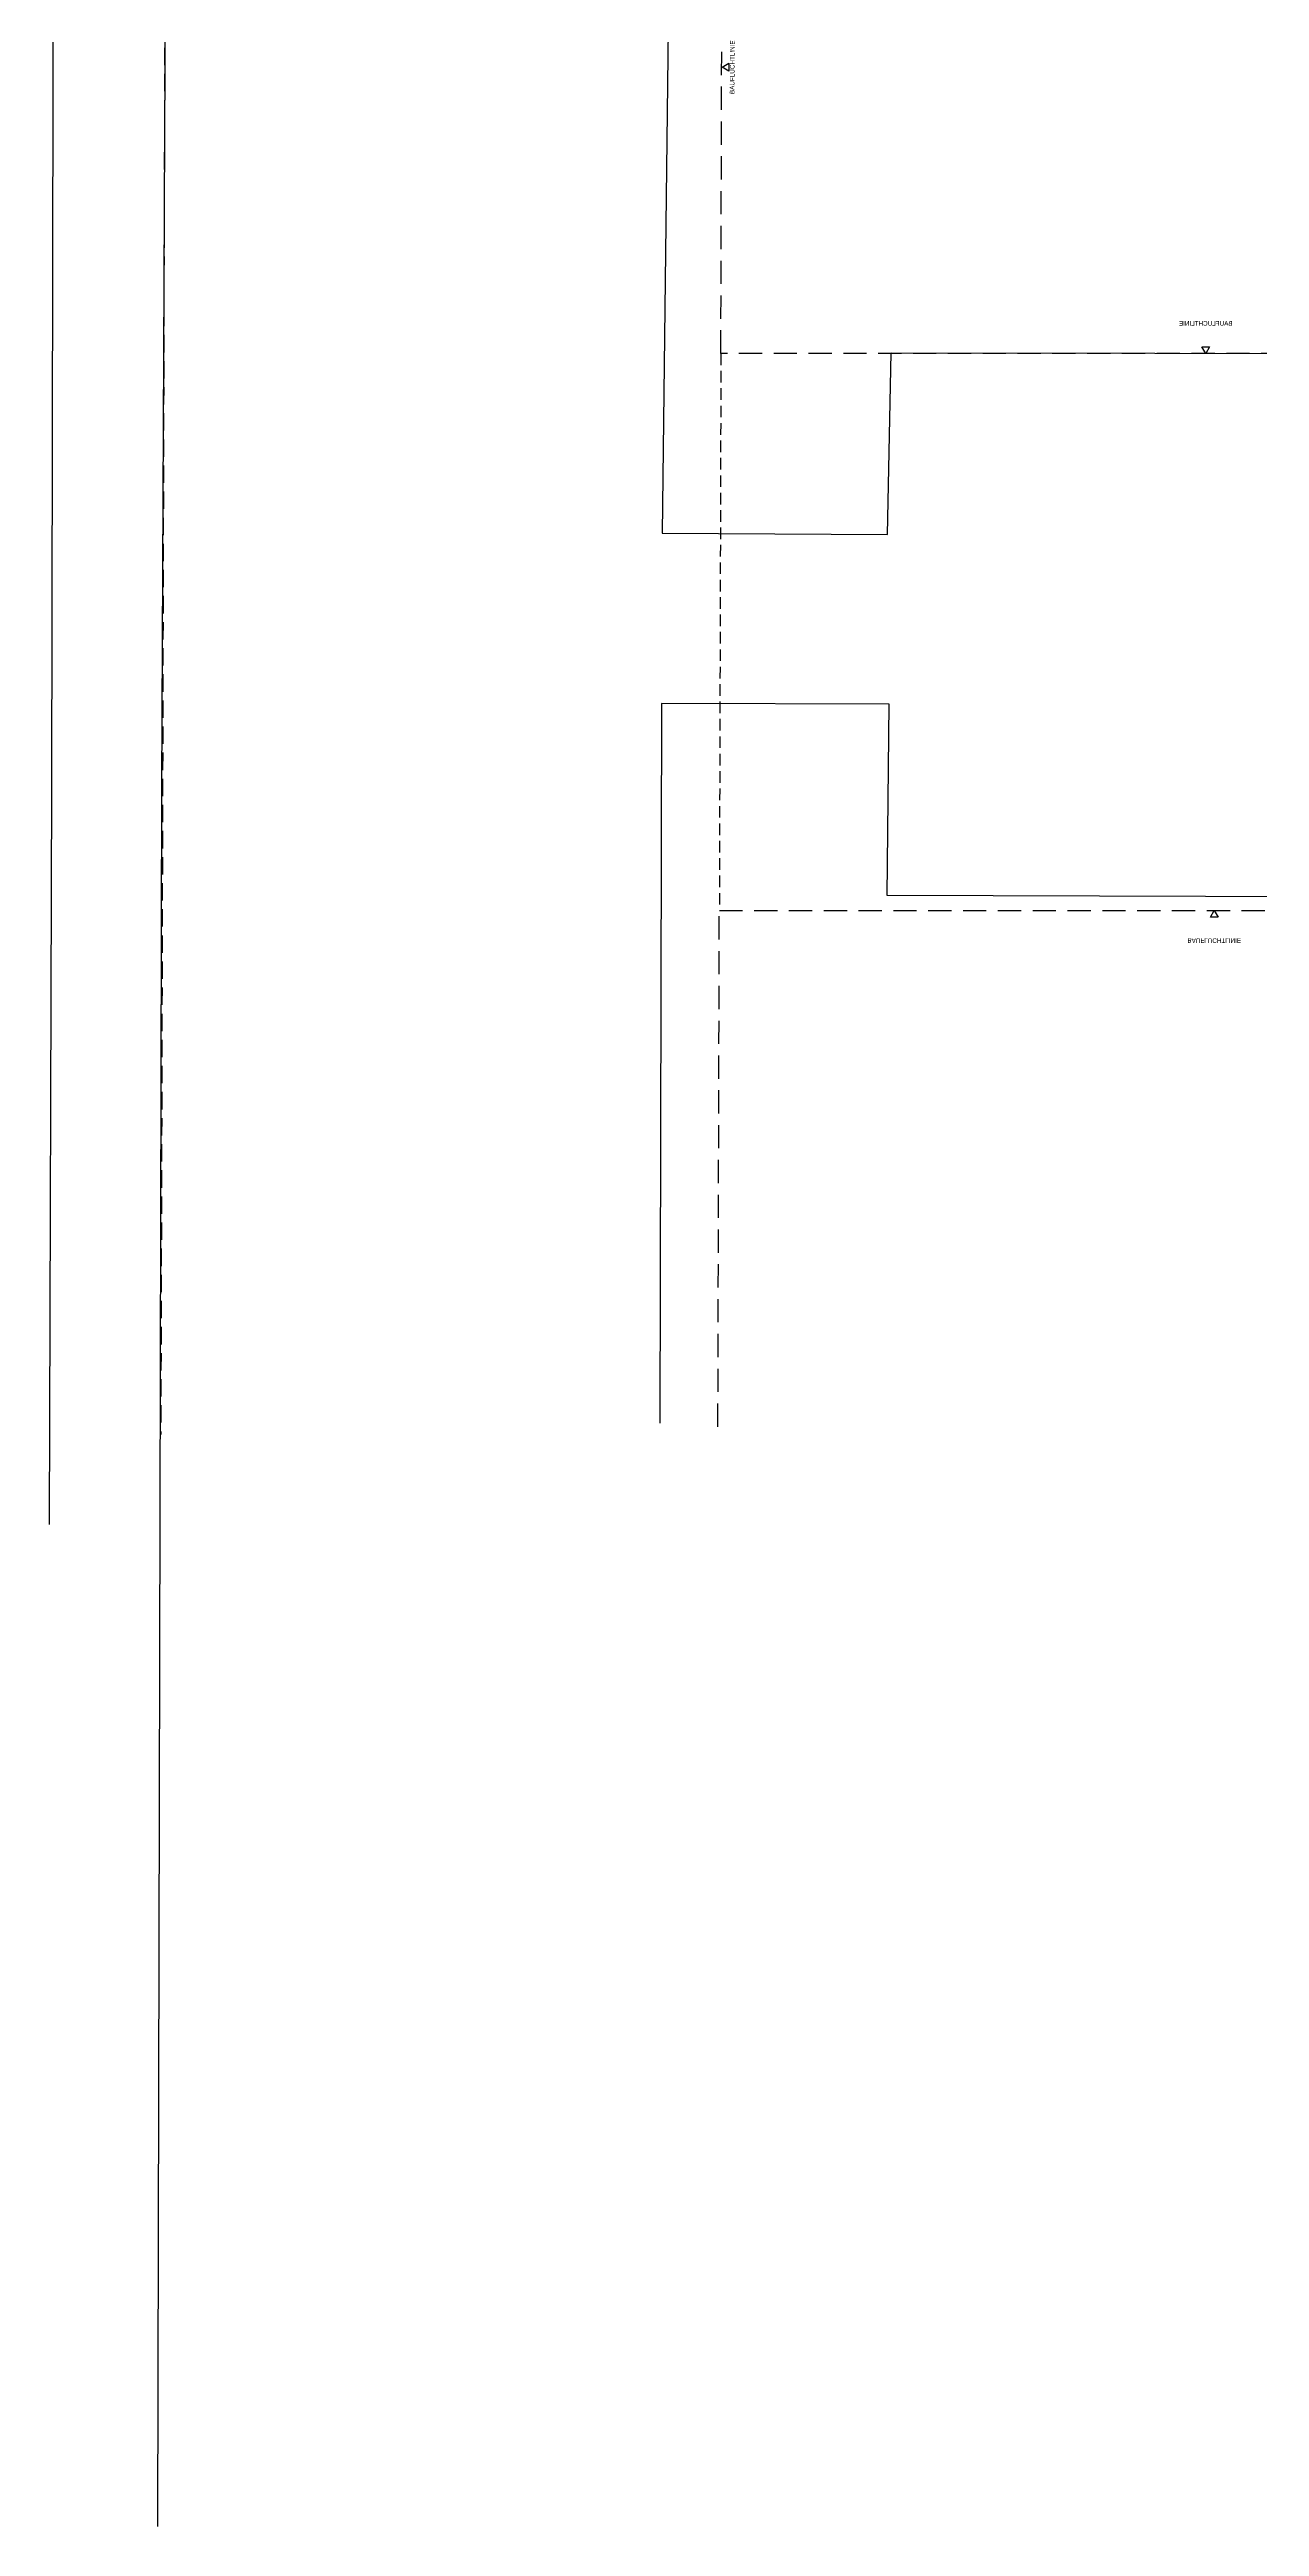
# Model space of a CAD drawing. Header units: millimetres. Extents: x 2870 to 2935, y 1632 to 1744.
# Drawn here: x 2872.7 to 2898.8, y 1632.3 to 1685.7 of the extents above; entities that cross this region are included whole.
import ezdxf
from ezdxf.enums import TextEntityAlignment as Align

# ---------------------------------------------------------------- set-up
doc = ezdxf.new("R2010")
doc.units = ezdxf.units.MM
doc.linetypes.add('HIDDEN2', pattern=[0.1875, 0.125, -0.0625])
doc.linetypes.add('STRICHLINIE', pattern=[0.75, 0.5, -0.25])
for name, color, linetype in [('01-BFL-G00-L05-M0', 10, 'Continuous'), ('02-DIM-G00-L05-BEHÖRDE', 20, 'Continuous'), ('02-TWB-G00-L05-M0', 5, 'Continuous'), ('09-SYM-G00-L05-GEHSTEIG', 8, 'Continuous')]:
    doc.layers.add(name, color=color, linetype=linetype)
doc.styles.add('ARIAL', font='arial.ttf', dxfattribs={"width": 0.85})

# ---------------------------------------------------------------- blocks, each defined once
blk = doc.blocks.new('01-HK3')
blk.add_lwpolyline([(0, 0), (0.042, 0.073), (-0.042, 0.073)], close=True)
at = {"color": 0, "style": 'ARIAL', "width": 0.85}
blk.add_attdef('HEIGHT', text='', height=0.05, dxfattribs=at).set_placement((0, 0.35), align=Align.TOP_CENTER)

msp = doc.modelspace()

# ---------------------------------------------------------------- linework, layer by layer
at = {"layer": '01-BFL-G00-L05-M0', "linetype": 'HIDDEN2', "ltscale": 3}
msp.add_lwpolyline([(2875.3292, 1737.0385), (2875.2897, 1706.7568), (2875.2896, 1706.6268), (2875.1973, 1688.5459), (2875.1078, 1655.8504)], dxfattribs=at)
at = {"layer": '01-BFL-G00-L05-M0', "linetype": 'STRICHLINIE'}
msp.add_lwpolyline([(2917.3111, 1679.1458), (2887.1716, 1679.1458), (2887.1972, 1688.4988), (2887.2238, 1693.73), (2917.3654, 1693.8048), (2917.3111, 1688.579), (2917.3111, 1679.1458)], close=True, dxfattribs=at)
at = {"layer": '01-BFL-G00-L05-M0', "linetype": 'STRICHLINIE', "ltscale": 0.5}
msp.add_lwpolyline([(2887.1716, 1679.1458), (2887.1387, 1667.1458)], dxfattribs=at)
at = {"layer": '01-BFL-G00-L05-M0', "linetype": 'STRICHLINIE'}
msp.add_lwpolyline([(2887.1083, 1656.0203), (2887.1387, 1667.1458), (2917.3111, 1667.1458), (2917.3111, 1658.3711), (2917.2193, 1646.5082)], dxfattribs=at)
at = {"layer": '02-TWB-G00-L05-M0'}
msp.add_lwpolyline([(2875.0434, 1632.3243), (2875.1292, 1669.8061), (2875.2129, 1688.5065), (2886.0624, 1688.5797), (2885.9094, 1675.2767), (2890.761, 1675.2477), (2890.837, 1679.1638), (2902.2003, 1679.1466), (2902.2003, 1679.1466), (2902.1853, 1667.4299), (2890.7523, 1667.4684), (2890.7957, 1671.587), (2885.8962, 1671.6013), (2885.8589, 1656.0994)], dxfattribs=at)
at = {"layer": '09-SYM-G00-L05-GEHSTEIG'}
msp.add_lwpolyline([(2872.7115, 1653.9129), (2872.7633, 1669.813), (2872.7938, 1688.5887), (2872.8103, 1706.6145), (2872.8385, 1721.7085)], dxfattribs=at)

# ---------------------------------------------------------------- block references
at = {"layer": '02-DIM-G00-L05-BEHÖRDE'}
ref = msp.add_blockref('01-HK3', (2887.1964, 1685.316), dxfattribs=dict(at, xscale=-2.000000000016443, yscale=2.000000000014344, zscale=2, rotation=269.7075493081434))
ref.add_attrib('HEIGHT', 'BAUFLUCHTLINIE', dxfattribs={"layer": '0', "color": 0, "extrusion": (0, 0, -1), "height": 0.1, "rotation": 90.29245, "style": 'ARIAL', "text_generation_flag": 4, "width": 0.85}).set_placement((-2887.4964, 1685.3145), align=Align.BOTTOM_CENTER)
ref = msp.add_blockref('01-HK3', (2897.6158, 1679.1458), dxfattribs=dict(at, xscale=-2, yscale=2.000000000014344, zscale=2, rotation=359.9999999854091))
ref.add_attrib('HEIGHT', 'BAUFLUCHTLINIE', dxfattribs={"layer": '0', "color": 0, "extrusion": (0, 0, -1), "height": 0.1, "rotation": 0, "style": 'ARIAL', "width": 0.85}).set_placement((-2897.6158, 1679.8458), align=Align.TOP_CENTER)
ref = msp.add_blockref('01-HK3', (2897.7995, 1667.1458), dxfattribs=dict(at, xscale=-2, yscale=2.000000000014344, zscale=2, rotation=179.9999999866598))
ref.add_attrib('HEIGHT', 'BAUFLUCHTLINIE', dxfattribs={"layer": '0', "color": 0, "extrusion": (0, 0, -1), "height": 0.1, "rotation": 180, "style": 'ARIAL', "width": 0.85}).set_placement((-2897.7995, 1666.4458), align=Align.TOP_CENTER)

doc.saveas('drawing.dxf')
